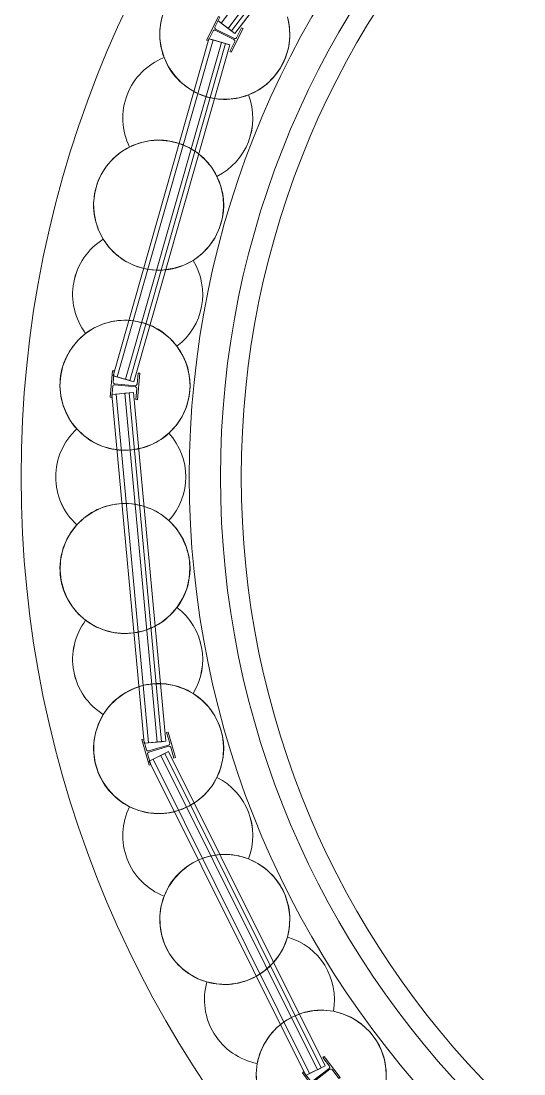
# Model space of a CAD drawing. Header units: metres. Extents: x 1753726 to 1755216, y 5920592 to 5921703.
# Drawn here: x 1754500.34 to 1754503.24, y 5921236.87 to 5921242.94 of the extents above; entities that cross this region are included whole.
import ezdxf

# ---------------------------------------------------------------- set-up
doc = ezdxf.new("R2010")
doc.units = ezdxf.units.M
for name, color, linetype, lineweight in [('A-FLOR-____-OTLN', 9, 'Continuous', 9), ('A-WALL-____-OTLN', 2, 'Continuous', 9), ('S-BEAM-____-OTLN', 7, 'Continuous', 9), ('S-FNDN-____-OTLN', 7, 'Continuous', 9)]:
    doc.layers.add(name, color=color, linetype=linetype, lineweight=lineweight)

# ---------------------------------------------------------------- blocks, each defined once
blk = doc.blocks.new('Arup_Beam_Steel I Section_UC_AU1 - 150UC30-4470271-X-ARUP-GL-HERNE_BAY_ALIGNMENT')
at = {"layer": 'S-BEAM-____-OTLN'}
for p, q in [((1754502.0845, 5921236.9694), (1754502.077, 5921236.9637)), ((1754502.077, 5921236.9637), (1754502.0845, 5921236.9694)), ((1754502.077, 5921236.9637), (1754502.1158, 5921236.9124)), ((1754502.1158, 5921236.9124), (1754502.077, 5921236.9637)), ((1754502.1768, 5921236.8473), (1754502.0845, 5921236.9694)), ((1754502.0845, 5921236.9694), (1754502.1768, 5921236.8473)), ((1754501.966, 5921236.8798), (1754501.9585, 5921236.8742)), ((1754501.9585, 5921236.8742), (1754501.966, 5921236.8798)), ((1754501.9585, 5921236.8742), (1754502.0507, 5921236.7521)), ((1754502.0507, 5921236.7521), (1754501.9585, 5921236.8742)), ((1754502.0047, 5921236.8285), (1754501.966, 5921236.8798)), ((1754501.966, 5921236.8798), (1754502.0047, 5921236.8285)), ((1754502.1141, 5921236.8999), (1754502.0172, 5921236.8268)), ((1754502.0172, 5921236.8268), (1754502.1141, 5921236.8999)), ((1754502.0212, 5921236.8215), (1754502.118, 5921236.8947)), ((1754502.118, 5921236.8947), (1754502.0212, 5921236.8215)), ((1754502.1305, 5921236.8929), (1754502.1692, 5921236.8416)), ((1754502.1692, 5921236.8416), (1754502.1305, 5921236.8929)), ((1754502.0582, 5921236.7577), (1754502.0194, 5921236.809)), ((1754502.0194, 5921236.809), (1754502.0582, 5921236.7577)), ((1754502.1692, 5921236.8416), (1754502.1768, 5921236.8473)), ((1754502.1768, 5921236.8473), (1754502.1692, 5921236.8416)), ((1754502.0507, 5921236.7521), (1754502.0582, 5921236.7577)), ((1754502.0582, 5921236.7577), (1754502.0507, 5921236.7521))]:
    blk.add_line(p, q, dxfattribs=at)
for centre, major_axis, start_param, end_param in [((1754502.1087, 5921236.907), (0.00062, 0.00888), 3.857691, 5.428487), ((1754502.1087, 5921236.907), (0.00062, 0.00888), 3.857691, 5.428487), ((1754502.1234, 5921236.8876), (0.00264, 0.0085), 5.660311, 7.231107), ((1754502.1234, 5921236.8876), (0.00264, 0.0085), 5.660311, 7.231107), ((1754502.0118, 5921236.8339), (0.00264, 0.0085), 2.518718, 4.089515), ((1754502.0118, 5921236.8339), (0.00264, 0.0085), 2.518718, 4.089515), ((1754502.0265, 5921236.8144), (0.00062, 0.00888), 0.716098, 2.286895), ((1754502.0265, 5921236.8144), (0.00062, 0.00888), 0.716098, 2.286895)]:
    blk.add_ellipse(centre, major_axis=major_axis, ratio=1, start_param=start_param, end_param=end_param, dxfattribs=at)
blk = doc.blocks.new('Arup_Beam_Steel I Section_UC_AU1 - 150UC30-4470175-X-ARUP-GL-HERNE_BAY_ALIGNMENT')
at = {"layer": 'S-BEAM-____-OTLN'}
for p, q in [((1754501.1849, 5921238.8393), (1754501.1758, 5921238.8367)), ((1754501.1758, 5921238.8367), (1754501.1849, 5921238.8393)), ((1754501.1758, 5921238.8367), (1754501.1934, 5921238.7749)), ((1754501.1934, 5921238.7749), (1754501.1758, 5921238.8367)), ((1754501.2267, 5921238.6921), (1754501.1849, 5921238.8393)), ((1754501.1849, 5921238.8393), (1754501.2267, 5921238.6921)), ((1754501.0419, 5921238.7986), (1754501.0329, 5921238.796)), ((1754501.0329, 5921238.796), (1754501.0419, 5921238.7986)), ((1754501.0329, 5921238.796), (1754501.0748, 5921238.6489)), ((1754501.0748, 5921238.6489), (1754501.0329, 5921238.796)), ((1754501.0595, 5921238.7368), (1754501.0419, 5921238.7986)), ((1754501.0419, 5921238.7986), (1754501.0595, 5921238.7368)), ((1754501.1873, 5921238.7639), (1754501.0705, 5921238.7306)), ((1754501.0705, 5921238.7306), (1754501.1873, 5921238.7639)), ((1754501.0723, 5921238.7243), (1754501.1891, 5921238.7575)), ((1754501.1891, 5921238.7575), (1754501.0723, 5921238.7243)), ((1754501.2001, 5921238.7514), (1754501.2177, 5921238.6895)), ((1754501.2177, 5921238.6895), (1754501.2001, 5921238.7514)), ((1754501.0838, 5921238.6514), (1754501.0662, 5921238.7133)), ((1754501.0662, 5921238.7133), (1754501.0838, 5921238.6514)), ((1754501.2177, 5921238.6895), (1754501.2267, 5921238.6921)), ((1754501.2267, 5921238.6921), (1754501.2177, 5921238.6895)), ((1754501.0748, 5921238.6489), (1754501.0838, 5921238.6514)), ((1754501.0838, 5921238.6514), (1754501.0748, 5921238.6489))]:
    blk.add_line(p, q, dxfattribs=at)
for centre, major_axis, start_param, end_param in [((1754501.1848, 5921238.7724), (0.00668, 0.00588), 4.268036, 5.838833), ((1754501.1848, 5921238.7724), (0.00668, 0.00588), 4.268036, 5.838833), ((1754501.1915, 5921238.749), (0.00767, 0.00451), 6.029086, 7.599882), ((1754501.1915, 5921238.749), (0.00767, 0.00451), 6.029086, 7.599882), ((1754501.0681, 5921238.7392), (0.00767, 0.00451), 2.887493, 4.45829), ((1754501.0681, 5921238.7392), (0.00767, 0.00451), 2.887493, 4.45829), ((1754501.0748, 5921238.7157), (0.00308, 0.00835), 0.629997, 2.200793), ((1754501.0748, 5921238.7157), (0.00308, 0.00835), 0.629997, 2.200793)]:
    blk.add_ellipse(centre, major_axis=major_axis, ratio=1, start_param=start_param, end_param=end_param, dxfattribs=at)
blk = doc.blocks.new('Arup_Beam_Steel I Section_UC_AU1 - 150UC30-4470272-X-ARUP-GL-HERNE_BAY_ALIGNMENT')
at = {"layer": 'S-BEAM-____-OTLN'}
for p, q in [((1754500.8641, 5921240.9225), (1754500.85, 5921240.7701)), ((1754500.85, 5921240.7701), (1754500.8641, 5921240.9225)), ((1754500.8734, 5921240.9216), (1754500.8641, 5921240.9225)), ((1754500.8641, 5921240.9225), (1754500.8734, 5921240.9216)), ((1754500.8675, 5921240.8576), (1754500.8734, 5921240.9216)), ((1754500.8734, 5921240.9216), (1754500.8675, 5921240.8576)), ((1754501.012, 5921240.9088), (1754501.0061, 5921240.8448)), ((1754501.0061, 5921240.8448), (1754501.012, 5921240.9088)), ((1754501.0073, 5921240.7556), (1754501.0214, 5921240.9079)), ((1754501.0214, 5921240.9079), (1754501.0073, 5921240.7556)), ((1754501.0214, 5921240.9079), (1754501.012, 5921240.9088)), ((1754501.012, 5921240.9088), (1754501.0214, 5921240.9079)), ((1754500.8593, 5921240.7693), (1754500.8652, 5921240.8333)), ((1754500.8652, 5921240.8333), (1754500.8593, 5921240.7693)), ((1754500.8749, 5921240.8413), (1754500.9958, 5921240.8301)), ((1754500.9958, 5921240.8301), (1754500.8749, 5921240.8413)), ((1754500.9964, 5921240.8367), (1754500.8755, 5921240.8479)), ((1754500.8755, 5921240.8479), (1754500.9964, 5921240.8367)), ((1754501.0039, 5921240.8205), (1754500.9979, 5921240.7564)), ((1754500.9979, 5921240.7564), (1754501.0039, 5921240.8205)), ((1754500.85, 5921240.7701), (1754500.8593, 5921240.7693)), ((1754500.8593, 5921240.7693), (1754500.85, 5921240.7701)), ((1754500.9979, 5921240.7564), (1754501.0073, 5921240.7556)), ((1754501.0073, 5921240.7556), (1754500.9979, 5921240.7564))]:
    blk.add_line(p, q, dxfattribs=at)
for centre, major_axis, start_param, end_param in [((1754500.8741, 5921240.8325), (-0.00764, 0.00456), 5.157586, 6.728382), ((1754500.8741, 5921240.8325), (-0.00764, 0.00456), 5.157586, 6.728382), ((1754500.8764, 5921240.8568), (-0.00764, 0.00456), 0.445197, 2.015993), ((1754500.8764, 5921240.8568), (-0.00764, 0.00456), 0.445197, 2.015993), ((1754500.995, 5921240.8213), (-0.00302, 0.00837), 4.27349, 5.844286), ((1754500.995, 5921240.8213), (-0.00302, 0.00837), 4.27349, 5.844286), ((1754500.9972, 5921240.8456), (-0.00302, 0.00837), 2.702694, 4.27349), ((1754500.9972, 5921240.8456), (-0.00302, 0.00837), 2.702694, 4.27349)]:
    blk.add_ellipse(centre, major_axis=major_axis, ratio=1, start_param=start_param, end_param=end_param, dxfattribs=at)
blk = doc.blocks.new('Arup_Beam_Steel I Section_UC_AU1 - 150UC30-4470273-X-ARUP-GL-HERNE_BAY_ALIGNMENT')
at = {"layer": 'S-BEAM-____-OTLN'}
for p, q in [((1754501.4748, 5921242.9663), (1754501.4066, 5921242.8294)), ((1754501.4066, 5921242.8294), (1754501.4748, 5921242.9663)), ((1754501.4546, 5921242.9046), (1754501.4832, 5921242.9622)), ((1754501.4832, 5921242.9622), (1754501.4546, 5921242.9046)), ((1754501.4832, 5921242.9622), (1754501.4748, 5921242.9663)), ((1754501.4748, 5921242.9663), (1754501.4832, 5921242.9622)), ((1754501.415, 5921242.8252), (1754501.4437, 5921242.8827)), ((1754501.4437, 5921242.8827), (1754501.415, 5921242.8252)), ((1754501.4556, 5921242.8867), (1754501.5643, 5921242.8326)), ((1754501.5643, 5921242.8326), (1754501.4556, 5921242.8867)), ((1754501.5673, 5921242.8385), (1754501.4586, 5921242.8927)), ((1754501.4586, 5921242.8927), (1754501.5673, 5921242.8385)), ((1754501.5481, 5921242.759), (1754501.6163, 5921242.8959)), ((1754501.6163, 5921242.8959), (1754501.5481, 5921242.759)), ((1754501.6078, 5921242.9001), (1754501.5792, 5921242.8425)), ((1754501.5792, 5921242.8425), (1754501.6078, 5921242.9001)), ((1754501.6163, 5921242.8959), (1754501.6078, 5921242.9001)), ((1754501.6078, 5921242.9001), (1754501.6163, 5921242.8959)), ((1754501.4066, 5921242.8294), (1754501.415, 5921242.8252)), ((1754501.415, 5921242.8252), (1754501.4066, 5921242.8294)), ((1754501.5683, 5921242.8207), (1754501.5396, 5921242.7631)), ((1754501.5396, 5921242.7631), (1754501.5683, 5921242.8207)), ((1754501.5396, 5921242.7631), (1754501.5481, 5921242.759)), ((1754501.5481, 5921242.759), (1754501.5396, 5921242.7631))]:
    blk.add_line(p, q, dxfattribs=at)
blk.add_arc((1754501.5712, 5921242.8465), 0.0089, 243.52941, 333.52941, dxfattribs=at)
blk.add_arc((1754501.5712, 5921242.8465), 0.0089, 243.52941, 333.52941, dxfattribs=at)
for centre, major_axis, start_param, end_param in [((1754501.4517, 5921242.8788), (0.00757, 0.00469), 0.554399, 2.125195), ((1754501.4517, 5921242.8788), (0.00757, 0.00469), 0.554399, 2.125195), ((1754501.4625, 5921242.9006), (-0.00469, 0.00757), 0.554399, 2.125195), ((1754501.4625, 5921242.9006), (-0.00469, 0.00757), 0.554399, 2.125195), ((1754501.5603, 5921242.8247), (0.00757, 0.00469), 5.266788, 6.837584), ((1754501.5603, 5921242.8247), (0.00757, 0.00469), 5.266788, 6.837584)]:
    blk.add_ellipse(centre, major_axis=major_axis, ratio=1, start_param=start_param, end_param=end_param, dxfattribs=at)
blk = doc.blocks.new('308492-ARUP-STTW-MOD-0300_rvt-1-X-ARUP-GL-HERNE_BAY_ALIGNMENT')
at = {"layer": 'A-FLOR-____-OTLN'}
for start, end in [(0, 180), (0, 180), (180, 0), (180, 0)]:
    blk.add_arc((1754506.6363, 5921240.3108), 5.33, start, end, dxfattribs=at)
at = {"layer": 'A-WALL-____-OTLN'}
for p, q in [((1754502.7106, 5921244.5431), (1754501.4903, 5921242.9272)), ((1754501.5302, 5921242.897), (1754502.7505, 5921244.513)), ((1754502.7505, 5921244.513), (1754501.5302, 5921242.897)), ((1754501.5501, 5921242.882), (1754502.7705, 5921244.498)), ((1754501.5701, 5921242.8669), (1754502.7904, 5921244.4829)), ((1754502.7904, 5921244.4829), (1754501.5701, 5921242.8669)), ((1754501.5701, 5921242.8669), (1754502.7904, 5921244.4829)), ((1754502.7904, 5921244.4829), (1754501.5701, 5921242.8669)), ((1754501.5701, 5921242.8669), (1754501.4703, 5921242.9422)), ((1754501.4903, 5921242.9272), (1754501.4703, 5921242.9422)), ((1754501.4903, 5921242.9272), (1754501.5501, 5921242.882)), ((1754501.5701, 5921242.8669), (1754501.5302, 5921242.897)), ((1754501.5302, 5921242.897), (1754501.5701, 5921242.8669)), ((1754501.5701, 5921242.8669), (1754501.5501, 5921242.882)), ((1754501.4201, 5921242.8368), (1754500.8673, 5921240.8939)), ((1754500.8673, 5921240.8939), (1754501.4201, 5921242.8368)), ((1754501.4442, 5921242.8299), (1754500.8914, 5921240.8871)), ((1754500.9395, 5921240.8734), (1754501.4923, 5921242.8163)), ((1754501.4923, 5921242.8163), (1754500.9395, 5921240.8734)), ((1754501.4201, 5921242.8368), (1754501.5403, 5921242.8026)), ((1754501.4201, 5921242.8368), (1754501.4442, 5921242.8299)), ((1754501.4442, 5921242.8299), (1754501.5163, 5921242.8094)), ((1754501.4923, 5921242.8163), (1754501.5403, 5921242.8026)), ((1754501.4923, 5921242.8163), (1754501.5403, 5921242.8026)), ((1754500.9635, 5921240.8665), (1754501.5163, 5921242.8094)), ((1754500.9875, 5921240.8597), (1754501.5403, 5921242.8026)), ((1754501.5403, 5921242.8026), (1754500.9875, 5921240.8597)), ((1754500.9875, 5921240.8597), (1754501.5403, 5921242.8026)), ((1754501.5403, 5921242.8026), (1754500.9875, 5921240.8597)), ((1754501.5163, 5921242.8094), (1754501.5403, 5921242.8026)), ((1754500.9875, 5921240.8597), (1754500.8673, 5921240.8939)), ((1754500.8914, 5921240.8871), (1754500.8673, 5921240.8939)), ((1754500.8914, 5921240.8871), (1754500.9635, 5921240.8665)), ((1754500.9875, 5921240.8597), (1754500.9395, 5921240.8734)), ((1754500.9395, 5921240.8734), (1754500.9875, 5921240.8597)), ((1754500.9875, 5921240.8597), (1754500.9635, 5921240.8665)), ((1754500.8595, 5921240.7861), (1754500.9839, 5921240.7976)), ((1754500.8595, 5921240.7861), (1754500.8844, 5921240.7884)), ((1754500.8595, 5921240.7861), (1754501.0459, 5921238.7747)), ((1754501.0459, 5921238.7747), (1754500.8595, 5921240.7861)), ((1754500.8844, 5921240.7884), (1754500.959, 5921240.7953)), ((1754500.8844, 5921240.7884), (1754501.0707, 5921238.777)), ((1754500.9342, 5921240.793), (1754500.9839, 5921240.7976)), ((1754500.9342, 5921240.793), (1754500.9839, 5921240.7976)), ((1754501.1205, 5921238.7816), (1754500.9342, 5921240.793)), ((1754500.9342, 5921240.793), (1754501.1205, 5921238.7816)), ((1754500.959, 5921240.7953), (1754500.9839, 5921240.7976)), ((1754501.1454, 5921238.7839), (1754500.959, 5921240.7953)), ((1754501.1703, 5921238.7862), (1754500.9839, 5921240.7976)), ((1754500.9839, 5921240.7976), (1754501.1703, 5921238.7862)), ((1754501.1703, 5921238.7862), (1754500.9839, 5921240.7976)), ((1754500.9839, 5921240.7976), (1754501.1703, 5921238.7862)), ((1754501.1703, 5921238.7862), (1754501.0459, 5921238.7747)), ((1754501.0707, 5921238.777), (1754501.0459, 5921238.7747)), ((1754501.0707, 5921238.777), (1754501.1454, 5921238.7839)), ((1754501.1703, 5921238.7862), (1754501.1205, 5921238.7816)), ((1754501.1205, 5921238.7816), (1754501.1703, 5921238.7862)), ((1754501.1703, 5921238.7862), (1754501.1454, 5921238.7839)), ((1754501.0756, 5921238.6717), (1754501.1875, 5921238.7274)), ((1754501.098, 5921238.6828), (1754501.1652, 5921238.7162)), ((1754501.1428, 5921238.7051), (1754501.1875, 5921238.7274)), ((1754501.1428, 5921238.7051), (1754501.1875, 5921238.7274)), ((1754502.0454, 5921236.8924), (1754501.1428, 5921238.7051)), ((1754501.1428, 5921238.7051), (1754502.0454, 5921236.8924)), ((1754501.1652, 5921238.7162), (1754501.1875, 5921238.7274)), ((1754502.0678, 5921236.9035), (1754501.1652, 5921238.7162)), ((1754502.0902, 5921236.9147), (1754501.1875, 5921238.7274)), ((1754501.1875, 5921238.7274), (1754502.0902, 5921236.9147)), ((1754502.0902, 5921236.9147), (1754501.1875, 5921238.7274)), ((1754501.1875, 5921238.7274), (1754502.0902, 5921236.9147)), ((1754501.0756, 5921238.6717), (1754501.098, 5921238.6828)), ((1754501.0756, 5921238.6717), (1754501.9783, 5921236.859)), ((1754501.9783, 5921236.859), (1754501.0756, 5921238.6717)), ((1754501.098, 5921238.6828), (1754502.0006, 5921236.8701)), ((1754502.0902, 5921236.9147), (1754501.9783, 5921236.859)), ((1754502.0006, 5921236.8701), (1754501.9783, 5921236.859)), ((1754502.0006, 5921236.8701), (1754502.0678, 5921236.9035)), ((1754502.0902, 5921236.9147), (1754502.0454, 5921236.8924)), ((1754502.0454, 5921236.8924), (1754502.0902, 5921236.9147)), ((1754502.0902, 5921236.9147), (1754502.0678, 5921236.9035))]:
    blk.add_line(p, q, dxfattribs=at)
at = {"layer": 'S-BEAM-____-OTLN'}
for radius, start, end in [(5.33, 0, 180), (5.33, 0, 180), (5.33, 0, 180), (5.33, 0, 180), (5.03, 0, 180), (5.03, 0, 180), (5.03, 0, 180), (5.03, 0, 180), (5.33, 180, 0), (5.33, 180, 0), (5.33, 180, 0), (5.33, 180, 0), (5.03, 180, 0), (5.03, 180, 0), (5.03, 180, 0), (5.03, 180, 0)]:
    blk.add_arc((1754506.6363, 5921240.3108), radius, start, end, dxfattribs=at)
at = {"layer": 'S-FNDN-____-OTLN', "flags": 128}
for points in [[(1754501.1614, 5921242.7282), (1754501.1456, 5921242.7802), (1754501.1375, 5921242.834), (1754501.1373, 5921242.8884), (1754501.145, 5921242.9423)], [(1754501.145, 5921242.9423), (1754501.1373, 5921242.8884), (1754501.1375, 5921242.834), (1754501.1456, 5921242.7802), (1754501.1614, 5921242.7282)], [(1754501.8724, 5921242.9643), (1754501.8841, 5921242.9044), (1754501.886, 5921242.8435), (1754501.8779, 5921242.783)], [(1754501.8779, 5921242.783), (1754501.886, 5921242.8435), (1754501.8841, 5921242.9044), (1754501.8724, 5921242.9643)], [(1754501.8779, 5921242.783), (1754501.86, 5921242.7242), (1754501.8327, 5921242.6692), (1754501.7968, 5921242.6193), (1754501.7532, 5921242.576), (1754501.7031, 5921242.5403), (1754501.6479, 5921242.5134)], [(1754501.6479, 5921242.5134), (1754501.7031, 5921242.5403), (1754501.7532, 5921242.576), (1754501.7968, 5921242.6193), (1754501.8327, 5921242.6692), (1754501.86, 5921242.7242), (1754501.8779, 5921242.783)], [(1754501.6479, 5921242.5134), (1754501.5914, 5921242.4963), (1754501.5329, 5921242.4883), (1754501.4738, 5921242.4895), (1754501.4157, 5921242.5001), (1754501.36, 5921242.5196), (1754501.308, 5921242.5476), (1754501.2611, 5921242.5835), (1754501.2203, 5921242.6263), (1754501.1868, 5921242.6749), (1754501.1614, 5921242.7282)], [(1754501.1614, 5921242.7282), (1754501.1868, 5921242.6749), (1754501.2203, 5921242.6263), (1754501.2611, 5921242.5835), (1754501.308, 5921242.5476), (1754501.36, 5921242.5196), (1754501.4157, 5921242.5001), (1754501.4738, 5921242.4895), (1754501.5329, 5921242.4883), (1754501.5914, 5921242.4963), (1754501.6479, 5921242.5134)], [(1754500.755, 5921241.8885), (1754500.7611, 5921241.9458), (1754500.7759, 5921242.0015), (1754500.799, 5921242.0542), (1754500.83, 5921242.1028), (1754500.8681, 5921242.1461), (1754500.9123, 5921242.183), (1754500.9617, 5921242.2127)], [(1754500.9617, 5921242.2127), (1754500.9123, 5921242.183), (1754500.8681, 5921242.1461), (1754500.83, 5921242.1028), (1754500.799, 5921242.0542), (1754500.7759, 5921242.0015), (1754500.7611, 5921241.9458), (1754500.755, 5921241.8885)], [(1754500.9617, 5921242.2127), (1754501.0164, 5921242.235), (1754501.0739, 5921242.2483), (1754501.1328, 5921242.2525), (1754501.1917, 5921242.2474), (1754501.249, 5921242.2331), (1754501.3033, 5921242.21), (1754501.3534, 5921242.1786), (1754501.3979, 5921242.1398), (1754501.4357, 5921242.0944), (1754501.466, 5921242.0437)], [(1754501.466, 5921242.0437), (1754501.4357, 5921242.0944), (1754501.3979, 5921242.1398), (1754501.3534, 5921242.1786), (1754501.3033, 5921242.21), (1754501.249, 5921242.2331), (1754501.1917, 5921242.2474), (1754501.1328, 5921242.2525), (1754501.0739, 5921242.2483), (1754501.0164, 5921242.235), (1754500.9617, 5921242.2127)], [(1754501.466, 5921242.0437), (1754501.4885, 5921241.987), (1754501.5015, 5921241.9275), (1754501.5046, 5921241.8666)], [(1754501.5046, 5921241.8666), (1754501.5015, 5921241.9275), (1754501.4885, 5921241.987), (1754501.466, 5921242.0437)], [(1754500.8104, 5921241.681), (1754500.7853, 5921241.7293), (1754500.7675, 5921241.7807), (1754500.7573, 5921241.8341), (1754500.755, 5921241.8885)], [(1754500.755, 5921241.8885), (1754500.7573, 5921241.8341), (1754500.7675, 5921241.7807), (1754500.7853, 5921241.7293), (1754500.8104, 5921241.681)], [(1754501.5046, 5921241.8666), (1754501.4978, 5921241.8055), (1754501.4811, 5921241.7464), (1754501.455, 5921241.6907), (1754501.4201, 5921241.6401), (1754501.3774, 5921241.5959), (1754501.3281, 5921241.5592)], [(1754501.3281, 5921241.5592), (1754501.3774, 5921241.5959), (1754501.4201, 5921241.6401), (1754501.455, 5921241.6907), (1754501.4811, 5921241.7464), (1754501.4978, 5921241.8055), (1754501.5046, 5921241.8666)], [(1754501.3281, 5921241.5592), (1754501.2757, 5921241.5321), (1754501.2197, 5921241.5134), (1754501.1614, 5921241.5038), (1754501.1023, 5921241.5035), (1754501.044, 5921241.5125), (1754500.9877, 5921241.5305), (1754500.935, 5921241.5571), (1754500.8871, 5921241.5917), (1754500.8452, 5921241.6333), (1754500.8104, 5921241.681)], [(1754500.8104, 5921241.681), (1754500.8452, 5921241.6333), (1754500.8871, 5921241.5917), (1754500.935, 5921241.5571), (1754500.9877, 5921241.5305), (1754501.044, 5921241.5125), (1754501.1023, 5921241.5035), (1754501.1614, 5921241.5038), (1754501.2197, 5921241.5134), (1754501.2757, 5921241.5321), (1754501.3281, 5921241.5592)], [(1754500.7088, 5921241.1376), (1754500.7585, 5921241.1695), (1754500.8126, 5921241.1933), (1754500.8698, 5921241.2082), (1754500.9285, 5921241.214), (1754500.9875, 5921241.2104), (1754501.0452, 5921241.1977), (1754501.1001, 5921241.1761), (1754501.151, 5921241.1461), (1754501.1965, 5921241.1085), (1754501.2356, 5921241.0642)], [(1754501.2356, 5921241.0642), (1754501.1965, 5921241.1085), (1754501.151, 5921241.1461), (1754501.1001, 5921241.1761), (1754501.0452, 5921241.1977), (1754500.9875, 5921241.2104), (1754500.9285, 5921241.214), (1754500.8698, 5921241.2082), (1754500.8126, 5921241.1933), (1754500.7585, 5921241.1695), (1754500.7088, 5921241.1376)], [(1754500.5652, 5921240.7809), (1754500.5607, 5921240.8384), (1754500.565, 5921240.8958), (1754500.5781, 5921240.952), (1754500.5996, 5921241.0054), (1754500.6291, 5921241.0549), (1754500.6657, 5921241.0993), (1754500.7088, 5921241.1376)], [(1754500.7088, 5921241.1376), (1754500.6657, 5921241.0993), (1754500.6291, 5921241.0549), (1754500.5996, 5921241.0054), (1754500.5781, 5921240.952), (1754500.565, 5921240.8958), (1754500.5607, 5921240.8384), (1754500.5652, 5921240.7809)], [(1754501.2356, 5921241.0642), (1754501.2681, 5921241.0126), (1754501.2918, 5921240.9564), (1754501.3061, 5921240.8972)], [(1754501.3061, 5921240.8972), (1754501.2918, 5921240.9564), (1754501.2681, 5921241.0126), (1754501.2356, 5921241.0642)], [(1754501.3061, 5921240.8972), (1754501.3107, 5921240.8359), (1754501.3051, 5921240.7747), (1754501.2896, 5921240.7152), (1754501.2647, 5921240.659), (1754501.2308, 5921240.6077), (1754501.1891, 5921240.5626)], [(1754501.1891, 5921240.5626), (1754501.2308, 5921240.6077), (1754501.2647, 5921240.659), (1754501.2896, 5921240.7152), (1754501.3051, 5921240.7747), (1754501.3107, 5921240.8359), (1754501.3061, 5921240.8972)], [(1754500.6578, 5921240.5872), (1754500.6243, 5921240.63), (1754500.5974, 5921240.6773), (1754500.5775, 5921240.7279), (1754500.5652, 5921240.7809)], [(1754500.5652, 5921240.7809), (1754500.5775, 5921240.7279), (1754500.5974, 5921240.6773), (1754500.6243, 5921240.63), (1754500.6578, 5921240.5872)], [(1754501.1891, 5921240.5626), (1754501.1426, 5921240.5263), (1754501.0909, 5921240.4977), (1754501.0354, 5921240.4775), (1754500.9774, 5921240.4664), (1754500.9184, 5921240.4644), (1754500.8598, 5921240.4718), (1754500.803, 5921240.4883), (1754500.7496, 5921240.5135), (1754500.7008, 5921240.5467), (1754500.6578, 5921240.5872)], [(1754500.6578, 5921240.5872), (1754500.7008, 5921240.5467), (1754500.7496, 5921240.5135), (1754500.803, 5921240.4883), (1754500.8598, 5921240.4718), (1754500.9184, 5921240.4644), (1754500.9774, 5921240.4664), (1754501.0354, 5921240.4775), (1754501.0909, 5921240.4977), (1754501.1426, 5921240.5263), (1754501.1891, 5921240.5626)], [(1754500.6578, 5921240.0344), (1754500.7008, 5921240.0749), (1754500.7496, 5921240.1081), (1754500.8031, 5921240.1333), (1754500.8598, 5921240.1498), (1754500.9184, 5921240.1572), (1754500.9774, 5921240.1552), (1754501.0354, 5921240.1441), (1754501.0909, 5921240.1239), (1754501.1426, 5921240.0953), (1754501.1891, 5921240.059)], [(1754501.1891, 5921240.059), (1754501.1426, 5921240.0953), (1754501.0909, 5921240.1239), (1754501.0354, 5921240.1441), (1754500.9774, 5921240.1552), (1754500.9184, 5921240.1572), (1754500.8598, 5921240.1498), (1754500.8031, 5921240.1333), (1754500.7496, 5921240.1081), (1754500.7008, 5921240.0749), (1754500.6578, 5921240.0344)], [(1754500.5822, 5921239.6574), (1754500.5672, 5921239.713), (1754500.5609, 5921239.7703), (1754500.5634, 5921239.8278), (1754500.5748, 5921239.8843), (1754500.5946, 5921239.9384), (1754500.6225, 5921239.9888), (1754500.6578, 5921240.0344)], [(1754500.6578, 5921240.0344), (1754500.6225, 5921239.9888), (1754500.5946, 5921239.9384), (1754500.5748, 5921239.8843), (1754500.5634, 5921239.8278), (1754500.5609, 5921239.7703), (1754500.5672, 5921239.713), (1754500.5822, 5921239.6574)], [(1754501.1891, 5921240.059), (1754501.2305, 5921240.0142), (1754501.2642, 5921239.9634), (1754501.2892, 5921239.9078)], [(1754501.2892, 5921239.9078), (1754501.2642, 5921239.9634), (1754501.2305, 5921240.0142), (1754501.1891, 5921240.059)], [(1754501.2892, 5921239.9078), (1754501.3049, 5921239.8483), (1754501.3106, 5921239.7872), (1754501.3064, 5921239.7259), (1754501.2921, 5921239.6661), (1754501.2683, 5921239.6094), (1754501.2356, 5921239.5574)], [(1754501.2356, 5921239.5574), (1754501.2683, 5921239.6094), (1754501.2921, 5921239.6661), (1754501.3064, 5921239.7259), (1754501.3106, 5921239.7872), (1754501.3049, 5921239.8483), (1754501.2892, 5921239.9078)], [(1754500.7088, 5921239.484), (1754500.668, 5921239.5199), (1754500.6328, 5921239.5614), (1754500.604, 5921239.6075), (1754500.5822, 5921239.6574)], [(1754500.5822, 5921239.6574), (1754500.604, 5921239.6075), (1754500.6328, 5921239.5614), (1754500.668, 5921239.5199), (1754500.7088, 5921239.484)], [(1754501.2356, 5921239.5574), (1754501.1965, 5921239.5131), (1754501.151, 5921239.4755), (1754501.1001, 5921239.4455), (1754501.0452, 5921239.4239), (1754500.9875, 5921239.4112), (1754500.9285, 5921239.4076), (1754500.8697, 5921239.4134), (1754500.8126, 5921239.4283), (1754500.7585, 5921239.452), (1754500.7088, 5921239.484)], [(1754500.7088, 5921239.484), (1754500.7585, 5921239.452), (1754500.8126, 5921239.4283), (1754500.8697, 5921239.4134), (1754500.9285, 5921239.4076), (1754500.9875, 5921239.4112), (1754501.0452, 5921239.4239), (1754501.1001, 5921239.4455), (1754501.151, 5921239.4755), (1754501.1965, 5921239.5131), (1754501.2356, 5921239.5574)], [(1754500.8104, 5921238.9405), (1754500.8452, 5921238.9883), (1754500.8871, 5921239.0299), (1754500.935, 5921239.0645), (1754500.9877, 5921239.0911), (1754501.044, 5921239.1091), (1754501.1023, 5921239.1181), (1754501.1614, 5921239.1177), (1754501.2196, 5921239.1082), (1754501.2757, 5921239.0895), (1754501.3281, 5921239.0624)], [(1754501.3281, 5921239.0624), (1754501.2757, 5921239.0895), (1754501.2196, 5921239.1082), (1754501.1614, 5921239.1177), (1754501.1023, 5921239.1181), (1754501.044, 5921239.1091), (1754500.9877, 5921239.0911), (1754500.935, 5921239.0645), (1754500.8871, 5921239.0299), (1754500.8452, 5921238.9883), (1754500.8104, 5921238.9405)], [(1754501.3281, 5921239.0624), (1754501.3771, 5921239.026), (1754501.4195, 5921238.9822), (1754501.4543, 5921238.9321)], [(1754501.4543, 5921238.9321), (1754501.4195, 5921238.9822), (1754501.3771, 5921239.026), (1754501.3281, 5921239.0624)], [(1754500.8053, 5921238.556), (1754500.7804, 5921238.608), (1754500.7636, 5921238.6631), (1754500.7556, 5921238.7202), (1754500.7563, 5921238.7778), (1754500.7659, 5921238.8346), (1754500.7841, 5921238.8893), (1754500.8104, 5921238.9405)], [(1754500.8104, 5921238.9405), (1754500.7841, 5921238.8893), (1754500.7659, 5921238.8346), (1754500.7563, 5921238.7778), (1754500.7556, 5921238.7202), (1754500.7636, 5921238.6631), (1754500.7804, 5921238.608), (1754500.8053, 5921238.556)], [(1754501.4543, 5921238.9321), (1754501.4806, 5921238.8766), (1754501.4975, 5921238.8175), (1754501.5046, 5921238.7565), (1754501.5016, 5921238.6951), (1754501.4886, 5921238.635), (1754501.466, 5921238.5779)], [(1754501.466, 5921238.5779), (1754501.4886, 5921238.635), (1754501.5016, 5921238.6951), (1754501.5046, 5921238.7565), (1754501.4975, 5921238.8175), (1754501.4806, 5921238.8766), (1754501.4543, 5921238.9321)], [(1754501.466, 5921238.5779), (1754501.4357, 5921238.5272), (1754501.3979, 5921238.4818), (1754501.3534, 5921238.443), (1754501.3033, 5921238.4116), (1754501.249, 5921238.3885), (1754501.1917, 5921238.3742), (1754501.1328, 5921238.3691), (1754501.0739, 5921238.3733), (1754501.0164, 5921238.3866), (1754500.9617, 5921238.4089)], [(1754500.9617, 5921238.4089), (1754501.0164, 5921238.3866), (1754501.0739, 5921238.3733), (1754501.1328, 5921238.3691), (1754501.1917, 5921238.3742), (1754501.249, 5921238.3885), (1754501.3033, 5921238.4116), (1754501.3534, 5921238.443), (1754501.3979, 5921238.4818), (1754501.4357, 5921238.5272), (1754501.466, 5921238.5779)], [(1754500.9617, 5921238.4089), (1754500.915, 5921238.4367), (1754500.8728, 5921238.471), (1754500.836, 5921238.5111), (1754500.8053, 5921238.556)], [(1754500.8053, 5921238.556), (1754500.836, 5921238.5111), (1754500.8728, 5921238.471), (1754500.915, 5921238.4367), (1754500.9617, 5921238.4089)], [(1754501.1614, 5921237.8934), (1754501.1868, 5921237.9467), (1754501.2203, 5921237.9953), (1754501.2611, 5921238.0381), (1754501.308, 5921238.074), (1754501.36, 5921238.102), (1754501.4157, 5921238.1215), (1754501.4738, 5921238.1321), (1754501.5329, 5921238.1333), (1754501.5914, 5921238.1253), (1754501.6479, 5921238.1082)], [(1754501.6479, 5921238.1082), (1754501.5914, 5921238.1253), (1754501.5329, 5921238.1333), (1754501.4738, 5921238.1321), (1754501.4157, 5921238.1215), (1754501.36, 5921238.102), (1754501.308, 5921238.074), (1754501.2611, 5921238.0381), (1754501.2203, 5921237.9953), (1754501.1868, 5921237.9467), (1754501.1614, 5921237.8934)], [(1754501.6479, 5921238.1082), (1754501.7027, 5921238.0815), (1754501.7524, 5921238.0462), (1754501.7958, 5921238.0034)], [(1754501.7958, 5921238.0034), (1754501.7524, 5921238.0462), (1754501.7027, 5921238.0815), (1754501.6479, 5921238.1082)], [(1754501.7958, 5921238.0034), (1754501.8319, 5921237.9537), (1754501.8594, 5921237.8987), (1754501.8776, 5921237.84), (1754501.8859, 5921237.7791), (1754501.8842, 5921237.7177), (1754501.8724, 5921237.6573)], [(1754501.8724, 5921237.6573), (1754501.8842, 5921237.7177), (1754501.8859, 5921237.7791), (1754501.8776, 5921237.84), (1754501.8594, 5921237.8987), (1754501.8319, 5921237.9537), (1754501.7958, 5921238.0034)], [(1754501.2271, 5921237.5145), (1754501.193, 5921237.561), (1754501.1664, 5921237.6121), (1754501.148, 5921237.6667), (1754501.1381, 5921237.7235), (1754501.1371, 5921237.7811), (1754501.1449, 5921237.8382), (1754501.1614, 5921237.8934)], [(1754501.1614, 5921237.8934), (1754501.1449, 5921237.8382), (1754501.1371, 5921237.7811), (1754501.1381, 5921237.7235), (1754501.148, 5921237.6667), (1754501.1664, 5921237.6121), (1754501.193, 5921237.561), (1754501.2271, 5921237.5145)], [(1754501.8724, 5921237.6573), (1754501.852, 5921237.6019), (1754501.8231, 5921237.5504), (1754501.7865, 5921237.5041), (1754501.7431, 5921237.4641), (1754501.6939, 5921237.4313), (1754501.6402, 5921237.4068), (1754501.5833, 5921237.3909), (1754501.5246, 5921237.3842), (1754501.4656, 5921237.3868), (1754501.4078, 5921237.3986)], [(1754501.4078, 5921237.3986), (1754501.4656, 5921237.3868), (1754501.5246, 5921237.3842), (1754501.5833, 5921237.3909), (1754501.6402, 5921237.4068), (1754501.6939, 5921237.4313), (1754501.7431, 5921237.4641), (1754501.7865, 5921237.5041), (1754501.8231, 5921237.5504), (1754501.852, 5921237.6019), (1754501.8724, 5921237.6573)], [(1754501.4078, 5921237.3986), (1754501.3567, 5921237.4173), (1754501.309, 5921237.4433), (1754501.2654, 5921237.4759), (1754501.2271, 5921237.5145)], [(1754501.2271, 5921237.5145), (1754501.2654, 5921237.4759), (1754501.309, 5921237.4433), (1754501.3567, 5921237.4173), (1754501.4078, 5921237.3986)], [(1754501.6988, 5921236.9285), (1754501.714, 5921236.9856), (1754501.738, 5921237.0396), (1754501.7702, 5921237.0891), (1754501.8097, 5921237.133), (1754501.8557, 5921237.1701), (1754501.9069, 5921237.1995), (1754501.9621, 5921237.2206), (1754502.0199, 5921237.2327), (1754502.0788, 5921237.2355), (1754502.1375, 5921237.2291)], [(1754502.1375, 5921237.2291), (1754502.0788, 5921237.2355), (1754502.0199, 5921237.2327), (1754501.9621, 5921237.2206), (1754501.9069, 5921237.1995), (1754501.8557, 5921237.1701), (1754501.8097, 5921237.133), (1754501.7702, 5921237.0891), (1754501.738, 5921237.0396), (1754501.714, 5921236.9856), (1754501.6988, 5921236.9285)], [(1754502.1375, 5921237.2291), (1754502.1963, 5921237.2129), (1754502.2517, 5921237.1874), (1754502.3022, 5921237.1532)], [(1754502.3022, 5921237.1532), (1754502.2517, 5921237.1874), (1754502.1963, 5921237.2129), (1754502.1375, 5921237.2291)], [(1754502.3022, 5921237.1532), (1754502.3469, 5921237.111), (1754502.384, 5921237.062), (1754502.4126, 5921237.0076), (1754502.432, 5921236.9493), (1754502.4416, 5921236.8886), (1754502.4411, 5921236.8272)], [(1754502.4411, 5921236.8272), (1754502.4416, 5921236.8886), (1754502.432, 5921236.9493), (1754502.4126, 5921237.0076), (1754502.384, 5921237.062), (1754502.3469, 5921237.111), (1754502.3022, 5921237.1532)], [(1754501.833, 5921236.5682), (1754501.7909, 5921236.6076), (1754501.7554, 5921236.653), (1754501.7273, 5921236.7033), (1754501.7072, 5921236.7572), (1754501.6956, 5921236.8137), (1754501.6928, 5921236.8712), (1754501.6988, 5921236.9285)], [(1754501.6988, 5921236.9285), (1754501.6928, 5921236.8712), (1754501.6956, 5921236.8137), (1754501.7072, 5921236.7572), (1754501.7273, 5921236.7033), (1754501.7554, 5921236.653), (1754501.7909, 5921236.6076), (1754501.833, 5921236.5682)]]:
    blk.add_lwpolyline(points, dxfattribs=at)
at = {"layer": 'S-FNDN-____-OTLN'}
for centre, radius, start, end in [((1754506.6363, 5921240.3108), 6.3, 0, 180), ((1754506.6363, 5921240.3108), 6.3, 0, 180), ((1754506.6363, 5921240.3108), 5.15, 0, 180), ((1754506.6363, 5921240.3108), 5.15, 0, 180), ((1754501.5114, 5921242.8626), 0.375, 106.04736, 201.01147), ((1754501.5114, 5921242.8626), 0.375, 291.34148, 15.71735), ((1754501.5114, 5921242.8626), 0.375, 291.34148, 15.71735), ((1754501.2979, 5921242.3789), 0.375, 111.34148, 206.30558), ((1754501.2979, 5921242.3789), 0.375, 111.34148, 206.30558), ((1754501.2979, 5921242.3789), 0.375, 111.34148, 206.30558), ((1754501.2979, 5921242.3789), 0.375, 111.34148, 206.30558), ((1754501.5114, 5921242.8626), 0.375, 201.01147, 291.34148), ((1754501.5114, 5921242.8626), 0.375, 201.01147, 291.34148), ((1754501.2979, 5921242.3789), 0.375, 296.63559, 21.01147), ((1754501.2979, 5921242.3789), 0.375, 296.63559, 21.01147), ((1754501.1298, 5921241.8775), 0.375, 301.92971, 26.30558), ((1754501.0087, 5921241.3628), 0.375, 121.92971, 216.89382), ((1754501.0087, 5921241.3628), 0.375, 121.92971, 216.89382), ((1754501.1298, 5921241.8775), 0.375, 211.5997, 301.92971), ((1754501.0087, 5921241.3628), 0.375, 307.22383, 31.5997), ((1754501.0087, 5921241.3628), 0.375, 307.22383, 31.5997), ((1754500.9357, 5921240.839), 0.375, 127.22383, 222.18794), ((1754500.9357, 5921240.839), 0.375, 312.51795, 36.89382), ((1754500.9113, 5921240.3108), 0.375, 317.81206, 42.18794), ((1754500.9113, 5921240.3108), 0.375, 317.81206, 42.18794), ((1754506.6363, 5921240.3108), 6.3, 180, 0), ((1754506.6363, 5921240.3108), 6.3, 180, 0), ((1754506.6363, 5921240.3108), 5.15, 180, 0), ((1754506.6363, 5921240.3108), 5.15, 180, 0), ((1754500.9357, 5921239.7826), 0.375, 323.10618, 47.48205), ((1754501.0087, 5921239.2588), 0.375, 143.10618, 238.07029), ((1754501.0087, 5921239.2588), 0.375, 143.10618, 238.07029), ((1754501.1298, 5921238.7441), 0.375, 58.07029, 148.4003), ((1754501.1298, 5921238.7441), 0.375, 58.07029, 148.4003), ((1754501.1298, 5921238.7441), 0.375, 148.4003, 243.36441), ((1754501.1298, 5921238.7441), 0.375, 148.4003, 243.36441), ((1754501.1298, 5921238.7441), 0.375, 243.36441, 333.69442), ((1754501.2979, 5921238.2427), 0.375, 338.98853, 63.36441), ((1754501.2979, 5921238.2427), 0.375, 338.98853, 63.36441), ((1754501.2979, 5921238.2427), 0.375, 153.69442, 248.65852), ((1754501.2979, 5921238.2427), 0.375, 153.69442, 248.65852), ((1754501.2979, 5921238.2427), 0.375, 153.69442, 248.65852), ((1754501.2979, 5921238.2427), 0.375, 153.69442, 248.65852), ((1754501.5114, 5921237.7589), 0.375, 68.65852, 158.98853), ((1754501.5114, 5921237.7589), 0.375, 68.65852, 158.98853), ((1754501.5114, 5921237.7589), 0.375, 344.28265, 68.65852), ((1754501.5114, 5921237.7589), 0.375, 253.95264, 344.28265), ((1754501.7688, 5921237.297), 0.375, 349.57677, 73.95264), ((1754501.7688, 5921237.297), 0.375, 349.57677, 73.95264), ((1754501.7688, 5921237.297), 0.375, 164.28265, 259.24676), ((1754501.7688, 5921237.297), 0.375, 164.28265, 259.24676), ((1754502.0676, 5921236.8607), 0.375, 79.24676, 169.57677), ((1754502.0676, 5921236.8607), 0.375, 79.24676, 169.57677), ((1754502.0676, 5921236.8607), 0.375, 354.87089, 79.24676), ((1754502.0676, 5921236.8607), 0.375, 169.57677, 264.54088), ((1754502.0676, 5921236.8607), 0.375, 169.57677, 264.54088)]:
    blk.add_arc(centre, radius, start, end, dxfattribs=at)
for centre, major_axis, start_param, end_param in [((1754501.5114, 5921242.8626), (-0.3249, 0.1873), 5.515337, 7.172774), ((1754501.2979, 5921242.3789), (-0.2043, 0.3145), 3.030413, 4.50305), ((1754501.2979, 5921242.3789), (-0.2043, 0.3145), 3.030413, 4.50305), ((1754501.1298, 5921241.8775), (-0.2324, 0.2943), 6.079606, 7.737042), ((1754501.1298, 5921241.8775), (0, 0.375), 0.464879, 2.122315), ((1754501.1298, 5921241.8775), (0.2817, 0.2475), 6.021348, 7.597904), ((1754501.1298, 5921241.8775), (-0.1884, 0.3242), 4.645067, 6.221623), ((1754501.1298, 5921241.8775), (0.2817, 0.2475), 4.548711, 6.021348), ((1754501.0087, 5921241.3628), (-0.1031, 0.3605), 0.278639, 1.936076), ((1754501.0087, 5921241.3628), (-0.1031, 0.3605), 0.278639, 1.936076), ((1754501.1298, 5921241.8775), (-0.3472, 0.1416), 0.938668, 2.515224), ((1754501.0087, 5921241.3628), (0.375, 0), 5.362067, 6.834704), ((1754501.0087, 5921241.3628), (0.375, 0), 5.362067, 6.834704), ((1754500.9357, 5921240.839), (0.1999, 0.3173), 5.918444, 7.495), ((1754500.9357, 5921240.839), (0.199, 0.3179), 5.915564, 7.49212), ((1754500.9357, 5921240.839), (-0.2117, 0.3095), 0.049695, 1.707132), ((1754500.9357, 5921240.839), (0.3111, 0.2093), 4.862298, 6.334935), ((1754500.9113, 5921240.3108), (-0.1971, 0.319), 0.188569, 1.846006), ((1754500.9113, 5921240.3108), (-0.1643, 0.3371), 0.288465, 1.945901), ((1754500.9113, 5921240.3108), (-0.1971, 0.319), 0.188569, 1.846006), ((1754500.9113, 5921240.3108), (-0.1643, 0.3371), 0.288465, 1.945901), ((1754500.9357, 5921240.839), (-0.3428, 0.152), 1.153557, 2.730113), ((1754500.9357, 5921240.839), (-0.2848, 0.244), 1.444679, 3.021235), ((1754500.9113, 5921240.3108), (0.2841, 0.2448), 4.835627, 6.308263), ((1754500.9113, 5921240.3108), (0.2841, 0.2448), 4.835627, 6.308263), ((1754500.9357, 5921239.7826), (0.3723, 0.045), 0.70836, 2.284916), ((1754500.9357, 5921239.7826), (0.3428, 0.152), 0.411479, 1.988035), ((1754500.9357, 5921239.7826), (0.2102, 0.3105), 1.429527, 3.086963), ((1754500.9357, 5921239.7826), (0.2117, 0.3095), 1.434461, 3.091897), ((1754500.9357, 5921239.7826), (-0.3303, 0.1777), 2.991202, 4.463839), ((1754500.9357, 5921239.7826), (-0.071, 0.3682), 2.301565, 3.878121), ((1754500.9357, 5921239.7826), (-0.072, 0.368), 2.298685, 3.875241), ((1754501.0087, 5921239.2588), (-0.2825, 0.2466), 3.307612, 4.780249), ((1754501.0087, 5921239.2588), (-0.2533, 0.2766), 3.419408, 4.892044), ((1754501.0087, 5921239.2588), (-0.2825, 0.2466), 3.307612, 4.780249), ((1754501.0087, 5921239.2588), (-0.2533, 0.2766), 3.419408, 4.892044), ((1754501.0087, 5921239.2588), (0.3354, 0.1676), 2.034235, 3.691672), ((1754501.0087, 5921239.2588), (0.3354, 0.1676), 2.034235, 3.691672), ((1754501.1298, 5921238.7441), (-0.3689, 0.0671), 2.862415, 4.335052), ((1754501.1298, 5921238.7441), (-0.2817, 0.2475), 3.40343, 4.876067), ((1754501.1298, 5921238.7441), (-0.2817, 0.2475), 1.826874, 3.40343), ((1754501.2979, 5921238.2427), (-0.2124, 0.3091), 3.743631, 5.216268), ((1754501.2979, 5921238.2427), (-0.2124, 0.3091), 3.743631, 5.216268), ((1754501.5114, 5921237.7589), (0.3332, 0.1721), 5.532197, 7.004833), ((1754501.5114, 5921237.7589), (-0.2605, 0.2698), 0.436229, 2.093666), ((1754501.5114, 5921237.7589), (-0.3145, 0.2043), 0.209339, 1.866776), ((1754501.5114, 5921237.7589), (0.3733, 0.0354), 4.337646, 5.914202), ((1754501.7688, 5921237.297), (0.0647, 0.3694), 4.704003, 6.17664), ((1754501.7688, 5921237.297), (0.0647, 0.3694), 4.704003, 6.17664), ((1754501.7688, 5921237.297), (-0.3624, 0.0963), 6.268515, 7.925951), ((1754501.7688, 5921237.297), (-0.3624, 0.0963), 6.268515, 7.925951), ((1754502.0676, 5921236.8607), (-0.3099, 0.2112), 3.650407, 5.123044)]:
    blk.add_ellipse(centre, major_axis=major_axis, ratio=1, start_param=start_param, end_param=end_param, dxfattribs=at)
at = {"layer": 'S-BEAM-____-OTLN'}
for name in ['Arup_Beam_Steel I Section_UC_AU1 - 150UC30-4470273-X-ARUP-GL-HERNE_BAY_ALIGNMENT', 'Arup_Beam_Steel I Section_UC_AU1 - 150UC30-4470272-X-ARUP-GL-HERNE_BAY_ALIGNMENT', 'Arup_Beam_Steel I Section_UC_AU1 - 150UC30-4470175-X-ARUP-GL-HERNE_BAY_ALIGNMENT', 'Arup_Beam_Steel I Section_UC_AU1 - 150UC30-4470271-X-ARUP-GL-HERNE_BAY_ALIGNMENT']:
    blk.add_blockref(name, (0, 0), dxfattribs=at)

msp = doc.modelspace()

# ---------------------------------------------------------------- block references
msp.add_blockref('308492-ARUP-STTW-MOD-0300_rvt-1-X-ARUP-GL-HERNE_BAY_ALIGNMENT', (0, 0))

doc.saveas('drawing.dxf')
